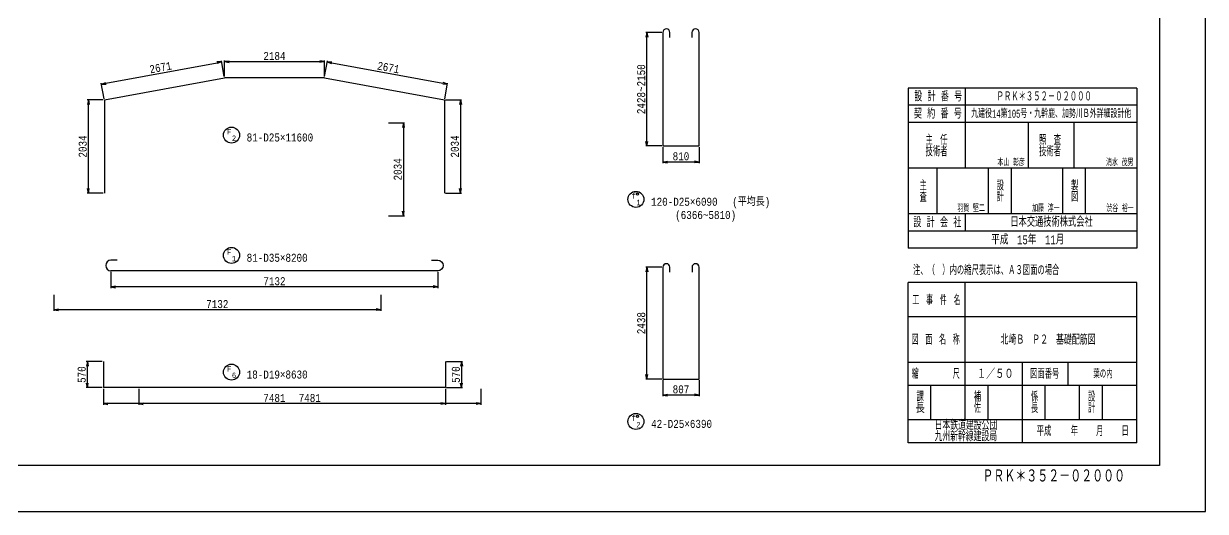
# Model space of a CAD drawing. Extents: x -2574 to 42050, y 0 to 29700.
# Drawn here: x 16210 to 42050, y 0 to 10660 of the extents above; entities that cross this region are included whole.
import ezdxf
from ezdxf.enums import TextEntityAlignment as Align

# ---------------------------------------------------------------- set-up
doc = ezdxf.new("R2010")
doc.units = 0
doc.header["$LTSCALE"] = 300
doc.header["$MEASUREMENT"] = 0
doc.layers.get('0').update_dxf_attribs({"linetype": 'CONTINUOUS'})
doc.layers.get('DEFPOINTS').update_dxf_attribs({"linetype": 'CONTINUOUS'})
for name, color, linetype in [('1002', 1, 'CONTINUOUS'), ('1006', 5, 'CONTINUOUS'), ('6', 7, 'CONTINUOUS'), ('LAYER0015', 7, 'CONTINUOUS'), ('スターラップ', 6, 'CONTINUOUS'), ('主筋', 3, 'CONTINUOUS'), ('引き出し線', 2, 'CONTINUOUS')]:
    doc.layers.add(name, color=color, linetype=linetype)
doc.styles.get("Standard").update_dxf_attribs({"font": 'monotxt.shx', "width": 0.8, "bigfont": 'extfont.shx'})
doc.dimstyles.new('DIMST1_1', dxfattribs={"dimscale": 50, "dimtxt": 4, "dimasz": 2, "dimexe": 0.5, "dimexo": 0.5, "dimgap": 0.09, "dimtad": 0, "dimdec": 0, "dimzin": 0, "dimtxsty": 'STANDARD', "dimblk": 'ARROW_1', "dimblk1": 'ARROW_1', "dimblk2": 'ARROW_1', "dimcen": 1, "dimdle": 3, "dimclrd": 1, "dimclre": 1, "dimclrt": 3, "dimazin": 3, "dimtfac": 1, "dimtdec": 4, "dimtix": 1, "dimtmove": 0, "dimatfit": 3, "dimtvp": 0.7, "dimtolj": 1, "dimtzin": 0})

# ---------------------------------------------------------------- blocks, each defined once
blk = doc.blocks.new('GROUP_1')
at = {"layer": 'LAYER0015', "color": 1, "linetype": 'CONTINUOUS'}
for p, q in [((40050, 27700), (40050, -27700)), ((40050, -27700), (-39050, -27700))]:
    blk.add_line(p, q, dxfattribs=at)
blk = doc.blocks.new('ARROW_8')
at = {"color": 0}
blk.add_line((-1, 0), (0, 0), dxfattribs=at)
blk = doc.blocks.new('ARROW_1')
at = {"color": 0}
for p, q in [((0, 0), (-1, 0.2)), ((0, 0), (-1, -0.2)), ((-1, 0), (0, 0))]:
    blk.add_line(p, q, dxfattribs=at)
blk = doc.blocks.new('*D86')
at = {"color": 2, "linetype": 'BYBLOCK'}
for p, q in [((8073, 14475), (8073, 12375)), ((8263, 14475), (8263, 12375)), ((7973, 12400), (7873, 12400)), ((8073, 12400), (8263, 12400)), ((8073, 12400), (8263, 12400)), ((8363, 12400), (8463, 12400)), ((25437, 8993), (25787, 8993)), ((25762, 8893), (25762, 7058)), ((25437, 6958), (25787, 6958))]:
    blk.add_line(p, q, dxfattribs=at)
at = {"layer": 'DEFPOINTS', "color": 0, "linetype": 'BYBLOCK'}
for p in [(8073, 14500), (8263, 14500), (8263, 12400), (25412, 8993), (25412, 6958), (25762, 6958)]:
    blk.add_point(p, dxfattribs=at)
at = {"color": 2, "linetype": 'BYBLOCK', "xscale": 100, "yscale": 100, "zscale": 100}
blk.add_blockref('ARROW_8', (8073, 12400), dxfattribs=at)
for name, p, rotation in [('ARROW_8', (8263, 12400), 180), ('ARROW_1', (25762, 8993), 90), ('ARROW_1', (25762, 6958), 270)]:
    blk.add_blockref(name, p, dxfattribs=dict(at, rotation=rotation))
at = {"color": 6, "linetype": 'BYBLOCK', "insert": (8341, 12523), "char_height": 175, "attachment_point": 5}
blk.add_mtext('\\A1;190', dxfattribs=at)
at = {"color": 6, "linetype": 'BYBLOCK', "insert": (25640, 7975), "char_height": 175, "attachment_point": 5, "rotation": 90}
blk.add_mtext('\\A1;2034', dxfattribs=at)
blk = doc.blocks.new('*D87')
at = {"color": 2, "linetype": 'BYBLOCK'}
for p, q in [((15263, 14475), (15263, 12375)), ((8363, 12400), (15163, 12400)), ((18120, 5232), (18120, 4882)), ((25268, 5232), (25268, 4882)), ((25168, 4907), (18220, 4907))]:
    blk.add_line(p, q, dxfattribs=at)
at = {"layer": 'DEFPOINTS', "color": 0, "linetype": 'BYBLOCK'}
for p in [(8263, 14500), (15263, 14500), (15263, 12400), (18120, 5257), (25268, 5257), (18120, 4907)]:
    blk.add_point(p, dxfattribs=at)
at = {"color": 2, "linetype": 'BYBLOCK', "xscale": 100, "yscale": 100, "zscale": 100, "rotation": 180}
for p in [(8263, 12400), (18120, 4907)]:
    blk.add_blockref('ARROW_1', p, dxfattribs=at)
at = {"color": 2, "linetype": 'BYBLOCK', "xscale": 100, "yscale": 100, "zscale": 100}
for p in [(15263, 12400), (25268, 4907)]:
    blk.add_blockref('ARROW_1', p, dxfattribs=at)
at = {"color": 6, "linetype": 'BYBLOCK', "char_height": 175, "attachment_point": 5}
for s, insert in [('\\A1;56 x 125 = 7 000', (11763, 12523)), ('\\A1;7132', (21694, 5029))]:
    blk.add_mtext(s, dxfattribs=dict(at, insert=insert))
blk = doc.blocks.new('*D82')
at = {"color": 2, "linetype": 'BYBLOCK'}
for p, q in [((17950, 8993), (17600, 8993)), ((17625, 7058), (17625, 8893)), ((17950, 6958), (17600, 6958))]:
    blk.add_line(p, q, dxfattribs=at)
at = {"layer": 'DEFPOINTS', "color": 0, "linetype": 'BYBLOCK'}
for p in [(17625, 8993), (17975, 8993), (17975, 6958)]:
    blk.add_point(p, dxfattribs=at)
at = {"color": 2, "linetype": 'BYBLOCK', "xscale": 100, "yscale": 100, "zscale": 100}
for p, rotation in [((17625, 8993), 90), ((17625, 6958), 270)]:
    blk.add_blockref('ARROW_1', p, dxfattribs=dict(at, rotation=rotation))
at = {"color": 6, "linetype": 'BYBLOCK', "insert": (17503, 7975), "char_height": 175, "attachment_point": 5, "rotation": 90}
blk.add_mtext('\\A1;2034', dxfattribs=at)
blk = doc.blocks.new('*D93')
at = {"color": 2, "linetype": 'BYBLOCK'}
for p, q in [((27804, 23943), (27804, 24293)), ((30268, 23943), (30268, 24293)), ((27904, 24268), (30168, 24268)), ((21371, 11286), (21307, 11630)), ((18783, 11138), (21213, 11588)), ((18744, 10800), (18680, 11144))]:
    blk.add_line(p, q, dxfattribs=at)
at = {"layer": 'DEFPOINTS', "color": 0, "linetype": 'BYBLOCK'}
for p in [(30268, 24268), (27804, 23918), (30268, 23918), (21311, 11606), (21375, 11262), (18749, 10775)]:
    blk.add_point(p, dxfattribs=at)
at = {"color": 2, "linetype": 'BYBLOCK', "xscale": 100, "yscale": 100, "zscale": 100}
for p, rotation in [((27804, 24268), 180), ((21311, 11606), 10.49147701233155), ((18685, 11119), 190.4914770123316)]:
    blk.add_blockref('ARROW_1', p, dxfattribs=dict(at, rotation=rotation))
blk.add_blockref('ARROW_1', (30268, 24268), dxfattribs=at)
at = {"color": 6, "linetype": 'BYBLOCK', "insert": (29036, 24391), "char_height": 175, "attachment_point": 5}
blk.add_mtext('\\A1;2462', dxfattribs=at)
at = {"color": 6, "linetype": 'BYBLOCK', "insert": (19976, 11483), "char_height": 175, "attachment_point": 5, "rotation": 10.4915}
blk.add_mtext('\\A1;2671', dxfattribs=at)
blk = doc.blocks.new('*D94')
at = {"color": 2, "linetype": 'BYBLOCK'}
for p, q in [((31861, 23943), (31861, 24293)), ((34325, 23943), (34325, 24293)), ((31961, 24268), (34225, 24268)), ((21375, 11287), (21375, 11637)), ((23559, 11287), (23559, 11637)), ((21475, 11612), (23459, 11612))]:
    blk.add_line(p, q, dxfattribs=at)
at = {"layer": 'DEFPOINTS', "color": 0, "linetype": 'BYBLOCK'}
for p in [(34325, 24268), (31861, 23918), (34325, 23918), (23559, 11612), (21375, 11262), (23559, 11262)]:
    blk.add_point(p, dxfattribs=at)
at = {"color": 2, "linetype": 'BYBLOCK', "xscale": 100, "yscale": 100, "zscale": 100, "rotation": 180}
for p in [(31861, 24268), (21375, 11612)]:
    blk.add_blockref('ARROW_1', p, dxfattribs=at)
at = {"color": 2, "linetype": 'BYBLOCK', "xscale": 100, "yscale": 100, "zscale": 100}
for p in [(34325, 24268), (23559, 11612)]:
    blk.add_blockref('ARROW_1', p, dxfattribs=at)
at = {"color": 6, "linetype": 'BYBLOCK', "char_height": 175, "attachment_point": 5}
for s, insert in [('\\A1;2455~1979', (33093, 24391)), ('\\A1;2184', (22467, 11734))]:
    blk.add_mtext(s, dxfattribs=dict(at, insert=insert))
blk = doc.blocks.new('*D95')
at = {"color": 2, "linetype": 'BYBLOCK'}
for p, q in [((31836, 23918), (31486, 23918)), ((31511, 18019), (31511, 23818)), ((31836, 17919), (31486, 17919)), ((23564, 11286), (23627, 11630)), ((23721, 11588), (26151, 11138)), ((26190, 10800), (26254, 11144))]:
    blk.add_line(p, q, dxfattribs=at)
at = {"layer": 'DEFPOINTS', "color": 0, "linetype": 'BYBLOCK'}
for p in [(31511, 23918), (31861, 23918), (31861, 17919), (23559, 11262), (26249, 11119), (26186, 10775)]:
    blk.add_point(p, dxfattribs=at)
at = {"color": 2, "linetype": 'BYBLOCK', "xscale": 100, "yscale": 100, "zscale": 100}
for p, rotation in [((31511, 23918), 90), ((31511, 17919), 270), ((23623, 11606), 169.5085229876684), ((26249, 11119), 349.5085229876683)]:
    blk.add_blockref('ARROW_1', p, dxfattribs=dict(at, rotation=rotation))
at = {"color": 6, "linetype": 'BYBLOCK', "char_height": 175, "attachment_point": 5}
for s, insert, rotation in [('\\A1;6000', (31388, 20918), 90), ('\\A1;2671', (24958, 11483), 349.5085)]:
    blk.add_mtext(s, dxfattribs=dict(at, insert=insert, rotation=rotation))
blk = doc.blocks.new('*D98')
at = {"color": 2, "linetype": 'BYBLOCK'}
for p, q in [((31836, 14056), (31836, 13706)), ((34300, 14056), (34300, 13706)), ((34200, 13731), (31936, 13731)), ((18727, 2679), (18727, 2329)), ((26208, 2679), (26208, 2329)), ((26108, 2354), (18827, 2354))]:
    blk.add_line(p, q, dxfattribs=at)
at = {"layer": 'DEFPOINTS', "color": 0, "linetype": 'BYBLOCK'}
for p in [(31836, 14081), (34300, 14081), (31836, 13731), (18727, 2704), (26208, 2704), (18727, 2354)]:
    blk.add_point(p, dxfattribs=at)
at = {"color": 2, "linetype": 'BYBLOCK', "xscale": 100, "yscale": 100, "zscale": 100}
for p, rotation in [((31836, 13731), 179.9999999999999), ((34300, 13731), 359.9999999999999), ((18727, 2354), 180)]:
    blk.add_blockref('ARROW_1', p, dxfattribs=dict(at, rotation=rotation))
blk.add_blockref('ARROW_1', (26208, 2354), dxfattribs=at)
at = {"color": 6, "linetype": 'BYBLOCK', "char_height": 175, "attachment_point": 5}
for s, insert in [('\\A1;2455~1979', (33068, 13854)), ('\\A1;7481', (22467, 2477))]:
    blk.add_mtext(s, dxfattribs=dict(at, insert=insert))
blk = doc.blocks.new('*D99')
at = {"color": 2, "linetype": 'BYBLOCK'}
for p, q in [((18702, 3274), (18352, 3274)), ((18377, 2804), (18377, 3174)), ((18702, 2704), (18352, 2704))]:
    blk.add_line(p, q, dxfattribs=at)
at = {"layer": 'DEFPOINTS', "color": 0, "linetype": 'BYBLOCK'}
for p in [(18377, 3274), (18727, 3274), (18727, 2704)]:
    blk.add_point(p, dxfattribs=at)
at = {"color": 2, "linetype": 'BYBLOCK', "xscale": 100, "yscale": 100, "zscale": 100}
for p, rotation in [((18377, 3274), 90), ((18377, 2704), 270)]:
    blk.add_blockref('ARROW_1', p, dxfattribs=dict(at, rotation=rotation))
at = {"color": 6, "linetype": 'BYBLOCK', "insert": (18254, 2989), "char_height": 175, "attachment_point": 5, "rotation": 90}
blk.add_mtext('\\A1;570', dxfattribs=at)
blk = doc.blocks.new('*D100')
at = {"color": 2, "linetype": 'BYBLOCK'}
for p, q in [((26233, 3274), (26583, 3274)), ((26558, 3174), (26558, 2804)), ((26233, 2704), (26583, 2704))]:
    blk.add_line(p, q, dxfattribs=at)
at = {"layer": 'DEFPOINTS', "color": 0, "linetype": 'BYBLOCK'}
for p in [(26208, 3274), (26208, 2704), (26558, 2704)]:
    blk.add_point(p, dxfattribs=at)
at = {"color": 2, "linetype": 'BYBLOCK', "xscale": 100, "yscale": 100, "zscale": 100}
for p, rotation in [((26558, 3274), 90), ((26558, 2704), 270)]:
    blk.add_blockref('ARROW_1', p, dxfattribs=dict(at, rotation=rotation))
at = {"color": 6, "linetype": 'BYBLOCK', "insert": (26435, 2989), "char_height": 175, "attachment_point": 5, "rotation": 90}
blk.add_mtext('\\A1;570', dxfattribs=at)
blk = doc.blocks.new('*D103')
at = {"color": 2, "linetype": 'BYBLOCK'}
for p, q in [((30187, 7961), (30187, 7611)), ((30979, 7961), (30979, 7611)), ((30879, 7636), (30287, 7636))]:
    blk.add_line(p, q, dxfattribs=at)
at = {"layer": 'DEFPOINTS', "color": 0, "linetype": 'BYBLOCK'}
for p in [(30187, 7986), (30979, 7986), (30187, 7636)]:
    blk.add_point(p, dxfattribs=at)
at = {"color": 2, "linetype": 'BYBLOCK', "xscale": 100, "yscale": 100, "zscale": 100, "rotation": 180}
blk.add_blockref('ARROW_1', (30187, 7636), dxfattribs=at)
at = {"color": 2, "linetype": 'BYBLOCK', "xscale": 100, "yscale": 100, "zscale": 100}
blk.add_blockref('ARROW_1', (30979, 7636), dxfattribs=at)
at = {"color": 6, "linetype": 'BYBLOCK', "insert": (30583, 7759), "char_height": 175, "attachment_point": 5}
blk.add_mtext('\\A1;810', dxfattribs=at)
blk = doc.blocks.new('*D104')
at = {"color": 2, "linetype": 'BYBLOCK'}
for p, q in [((30162, 5336), (29812, 5336)), ((29837, 2992), (29837, 5236)), ((30162, 2892), (29812, 2892))]:
    blk.add_line(p, q, dxfattribs=at)
at = {"layer": 'DEFPOINTS', "color": 0, "linetype": 'BYBLOCK'}
for p in [(29837, 5336), (30187, 5336), (30187, 2892)]:
    blk.add_point(p, dxfattribs=at)
at = {"color": 2, "linetype": 'BYBLOCK', "xscale": 100, "yscale": 100, "zscale": 100}
for p, rotation in [((29837, 5336), 90), ((29837, 2892), 270)]:
    blk.add_blockref('ARROW_1', p, dxfattribs=dict(at, rotation=rotation))
at = {"color": 6, "linetype": 'BYBLOCK', "insert": (29715, 4114), "char_height": 175, "attachment_point": 5, "rotation": 90}
blk.add_mtext('\\A1;2438', dxfattribs=at)
blk = doc.blocks.new('*D115')
at = {"color": 2, "linetype": 'BYBLOCK'}
for p, q in [((6689, 14250), (4939, 14250)), ((4964, 14350), (4964, 14450)), ((4964, 14082), (4964, 14250)), ((4964, 14082), (4964, 14250)), ((4964, 13982), (4964, 13882)), ((30187, 2867), (30187, 2517)), ((30980, 2867), (30980, 2517)), ((30880, 2542), (30287, 2542))]:
    blk.add_line(p, q, dxfattribs=at)
at = {"layer": 'DEFPOINTS', "color": 0, "linetype": 'BYBLOCK'}
for p in [(4964, 14250), (6714, 14250), (4964, 14082), (30187, 2892), (30980, 2892), (30187, 2542)]:
    blk.add_point(p, dxfattribs=at)
at = {"color": 2, "linetype": 'BYBLOCK', "xscale": 100, "yscale": 100, "zscale": 100}
for name, p, rotation in [('ARROW_8', (4964, 14250), 270), ('ARROW_8', (4964, 14082), 90), ('ARROW_1', (30187, 2542), 180)]:
    blk.add_blockref(name, p, dxfattribs=dict(at, rotation=rotation))
blk.add_blockref('ARROW_1', (30980, 2542), dxfattribs=at)
at = {"color": 6, "linetype": 'BYBLOCK', "insert": (4842, 14370), "char_height": 175, "attachment_point": 5, "rotation": 90}
blk.add_mtext('\\A1;2×81.5', dxfattribs=at)
at = {"color": 6, "linetype": 'BYBLOCK', "insert": (30584, 2665), "char_height": 175, "attachment_point": 5}
blk.add_mtext('\\A1;807', dxfattribs=at)
blk = doc.blocks.new('*D108')
at = {"color": 2, "linetype": 'BYBLOCK'}
for p, q in [((30162, 10468), (29812, 10468)), ((29837, 8086), (29837, 10368)), ((30162, 7986), (29812, 7986))]:
    blk.add_line(p, q, dxfattribs=at)
at = {"layer": 'DEFPOINTS', "color": 0, "linetype": 'BYBLOCK'}
for p in [(29837, 10468), (30187, 10468), (30187, 7986)]:
    blk.add_point(p, dxfattribs=at)
at = {"color": 2, "linetype": 'BYBLOCK', "xscale": 100, "yscale": 100, "zscale": 100}
for p, rotation in [((29837, 10468), 90), ((29837, 7986), 270)]:
    blk.add_blockref('ARROW_1', p, dxfattribs=dict(at, rotation=rotation))
at = {"color": 6, "linetype": 'BYBLOCK', "insert": (29715, 9227), "char_height": 175, "attachment_point": 5, "rotation": 90}
blk.add_mtext('\\A1;2428~2150', dxfattribs=at)

msp = doc.modelspace()

# ---------------------------------------------------------------- linework, layer by layer
at = {"layer": '1006', "color": 5, "linetype": 'CONTINUOUS'}
msp.add_lwpolyline([(0, 0), (42050, 0), (42050, 29700), (0, 29700), (0, 0)], dxfattribs=at)
at = {"layer": '6', "color": 2, "linetype": 'CONTINUOUS'}
for centre in [(20755.2, 8224.6), (29598.1, 6819.6), (20755.2, 5595.2), (20755.2, 3042.8), (29598.1, 1964.3)]:
    msp.add_circle(centre, 175, dxfattribs=at)
at = {"layer": 'LAYER0015', "color": 4, "linetype": 'CONTINUOUS'}
for p, q in [((40550, 9250), (35550, 9250)), ((35550, 9250), (35550, 5750)), ((40550, 9250), (40550, 5750)), ((40550, 5750), (35550, 5750)), ((40550, 5000), (35550, 5000)), ((35550, 1500), (35550, 5000)), ((40550, 1500), (40550, 5000)), ((40550, 1500), (35550, 1500))]:
    msp.add_line(p, q, dxfattribs=at)
at = {"layer": 'LAYER0015', "color": 7, "linetype": 'CONTINUOUS'}
for p, q in [((36800, 9250), (36800, 7500)), ((40550, 8875), (35550, 8875)), ((40550, 8500), (35550, 8500)), ((38175, 8500), (38175, 7500)), ((39175, 8500), (39175, 7500)), ((40550, 7500), (35550, 7500)), ((36175, 7500), (36175, 6500)), ((36175, 7500), (36175, 6500)), ((37300, 7500), (37300, 6500)), ((37300, 7500), (37300, 6500)), ((37800, 7500), (37800, 6500)), ((37800, 7500), (37800, 6500)), ((38925, 7500), (38925, 6500)), ((38925, 7500), (38925, 6500)), ((39425, 7500), (39425, 6500)), ((39425, 7500), (39425, 6500)), ((40550, 6500), (35550, 6500)), ((36800, 6500), (36800, 6125)), ((40550, 6125), (35550, 6125)), ((36800, 2750), (36800, 5000)), ((40550, 4250), (35550, 4250)), ((40550, 3250), (35550, 3250)), ((38050, 2750), (38050, 3250)), ((39050, 2750), (39050, 3250)), ((40550, 2750), (35550, 2750)), ((36050, 2000), (36050, 2750)), ((36800, 2000), (36800, 2750)), ((37300, 2000), (37300, 2750)), ((38050, 1500), (38050, 2750)), ((38550, 2000), (38550, 2750)), ((39300, 2000), (39300, 2750)), ((39800, 2000), (39800, 2750)), ((40550, 2000), (35550, 2000))]:
    msp.add_line(p, q, dxfattribs=at)
at = {"layer": 'スターラップ', "color": 6}
for points in [[(30342.3, 10360.8), (30342.3, 10467.8, 1), (30187.3, 10467.8), (30187.3, 7986), (30979.5, 7986), (30979.5, 10467.8, 1), (30824.5, 10467.8), (30824.5, 10360.8)], [(30342.3, 5229.2), (30342.3, 5336.2, 1), (30187.3, 5336.2), (30187.3, 2892.2), (30979.8, 2892.2), (30979.8, 5336.2, 1), (30824.8, 5336.2), (30824.8, 5229.2)]]:
    msp.add_lwpolyline(points, format="xyb", dxfattribs=at)
at = {"layer": '主筋', "color": 3, "linetype": 'CONTINUOUS'}
for p, q in [((17975.5, 8992.9), (20602, 9479.3)), ((22786, 9479.3), (20602, 9479.3)), ((22786, 9479.3), (25412.5, 8992.9)), ((17975.5, 8992.9), (17975.5, 6957.8)), ((25412.5, 8992.9), (25412.5, 6957.8)), ((25268, 5256.6), (18120, 5256.6)), ((17953.5, 3274.2), (17953.5, 2704.2)), ((25434.5, 3274.2), (25434.5, 2704.2)), ((25434.5, 2704.2), (17953.5, 2704.2))]:
    msp.add_line(p, q, dxfattribs=at)
for points in [[(18256, 5488.6), (18120, 5488.6, 1), (18120, 5256.6, 1)], [(25132, 5488.6), (25268, 5488.6, -1), (25268, 5256.6, -1)]]:
    msp.add_lwpolyline(points, format="xyb", dxfattribs=at)
at = {"layer": '引き出し線', "color": 6, "linetype": 'CONTINUOUS'}
for centre in [(29632.6, 6934.9), (29632.6, 2079.6)]:
    msp.add_circle(centre, 25, dxfattribs=at)

# ---------------------------------------------------------------- block references
at = {"linetype": 'CONTINUOUS', "xscale": 0.5, "yscale": 0.5, "zscale": 0.5}
msp.add_blockref('GROUP_1', (21025, 14850), dxfattribs=at)

# ---------------------------------------------------------------- texts
at = {"layer": '6', "color": 6, "linetype": 'CONTINUOUS', "width": 0.8}
for s, height, p in [('F', 120, (20660.4, 8238.2)), ('81-D25×11600', 175, (21087.2, 8084.6)), ('f', 120, (29503.3, 6833.2)), ('120-D25×6090', 175, (29930.1, 6679.6)), ('(平均長)', 175, (31704.3, 6679.6)), ('(6366~5810)', 175, (30456.8, 6390.3)), ('F', 120, (20660.4, 5608.8)), ('81-D35×8200', 175, (21087.2, 5455.2)), ('F', 120, (20660.4, 3056.4)), ('18-D19×8630', 175, (21087.2, 2902.8)), ('f', 120, (29503.3, 1977.9)), ('42-D25×6390', 175, (29930.1, 1824.3))]:
    msp.add_text(s, height=height, dxfattribs=at).set_placement(p)
at = {"layer": 'LAYER0015', "color": 6}
for s, height, width, p, p2 in [('設 計 番 号', 200, 0.828947, (35683.3, 8962.5), (36733.3, 8962.5)), ('ＰＲＫ＊３５２－０２０００', 200, 0.687225, (37485.6, 8962.5), (39565.6, 8962.5)), ('契 約 番 号', 200, 0.828947, (35676.2, 8587.5), (36726.2, 8587.5)), ('九建役14第105号・九幹鹿、加勢川Ｂ外詳細設計他', 175, 0.696056, (36930.3, 8603.6), (40430.3, 8603.6)), ('主\u3000任', 200, 0.72, (35930.7, 8012.5), (36410.7, 8012.5)), ('照\u3000査', 200, 0.72, (38414.2, 8012.5), (38894.2, 8012.5)), ('技術者', 200, 0.72, (35930.7, 7762.5), (36410.7, 7762.5)), ('技術者', 200, 0.72, (38414.2, 7762.5), (38894.2, 7762.5)), ('本山 彰彦', 150, 0.779221, (37502.7, 7547.9), (38102.7, 7547.9)), ('清水 茂男', 150, 0.789474, (39877.7, 7547.9), (40477.7, 7547.9)), ('主', 200, 0.857143, (35799.9, 7015.7), (35959.9, 7015.7)), ('製', 200, 0.857143, (39112.4, 7015.7), (39272.4, 7015.7)), ('査', 200, 0.857143, (35799.9, 6769), (35959.9, 6769)), ('設', 200, 0.857143, (37487.4, 7015.7), (37647.4, 7015.7)), ('計', 200, 0.857143, (37487.4, 6769), (37647.4, 6769)), ('図', 200, 0.923077, (39112.4, 6769), (39272.4, 6769)), ('羽賀 堅二', 150, 0.779221, (36627.7, 6547.9), (37227.7, 6547.9)), ('加藤 淳一', 150, 0.779221, (38261.1, 6547.9), (38861.1, 6547.9)), ('渋谷 裕一', 150, 0.789474, (39883.6, 6547.9), (40483.6, 6547.9)), ('設 計 会 社', 200, 0.828947, (35664.9, 6212.5), (36714.9, 6212.5)), ('日本交通技術株式会社', 200, 0.767045, (37786.3, 6222.4), (39586.3, 6222.4)), ('平成\u300015年\u300011月', 200, 0.740741, (37367, 5835.5), (38967, 5835.5)), ('注、（\u3000）内の縮尺表示は、Ａ３図面の場合', 200, 0.674157, (35657.2, 5165.6), (38857.2, 5165.6)), ('工\u3000事\u3000件\u3000名', 200, 0.650826, (35645, 4510.8), (36695, 4510.8)), ('図\u3000面\u3000名\u3000称', 200, 0.645492, (35628.6, 3648), (36678.6, 3648)), ('北崎Ｂ\u3000Ｐ２\u3000基礎配筋図', 200, 0.739336, (37570.1, 3648), (39650.1, 3648)), ('縮\u3000\u3000\u3000\u3000\u3000尺', 200, 0.645492, (35628.6, 2900), (36678.6, 2900)), ('１／５０', 200, 0.923077, (37055.3, 2900), (37855.3, 2900)), ('図面番号', 200, 0.705882, (38218.2, 2900), (38858.2, 2900)), ('葉の内', 175, 0.734694, (39601.8, 2912.5), (40021.8, 2912.5)), ('課', 200, 0.857143, (35734.1, 2401.3), (35894.1, 2401.3)), ('補', 200, 0.857143, (36984.1, 2401.3), (37144.1, 2401.3)), ('係', 200, 0.857143, (38234.1, 2401.3), (38394.1, 2401.3)), ('設', 200, 0.857143, (39484.1, 2401.3), (39644.1, 2401.3)), ('長', 200, 1.071429, (35714.1, 2154.6), (35914.1, 2154.6)), ('佐', 200, 0.857143, (36984.1, 2154.6), (37144.1, 2154.6)), ('長', 200, 0.857143, (38234.1, 2154.6), (38394.1, 2154.6)), ('計', 200, 0.857143, (39484.1, 2154.6), (39644.1, 2154.6)), ('日本鉄道建設公団', 190, 0.776978, (36130.2, 1782.7), (37498.2, 1782.7)), ('平成', 200, 0.75, (38362, 1650), (38682, 1650)), ('年', 200, 0.857143, (39106.8, 1650), (39266.8, 1650)), ('九州新幹線建設局', 190, 0.771429, (36128.7, 1536.5), (37496.7, 1536.5))]:
    msp.add_text(s, height=height, dxfattribs=dict(at, width=width)).set_placement(p, p2, align=Align.FIT)
for s, p, p2 in [('月', (39661.8, 1650), (39821.8, 1650)), ('日', (40216.8, 1650), (40376.8, 1650))]:
    msp.add_text(s, height=200, dxfattribs=at).set_placement(p, p2, align=Align.FIT)
at = {"layer": 'LAYER0015', "color": 4, "width": 0.687225}
msp.add_text('ＰＲＫ＊３５２－０２０００', height=300, dxfattribs=at).set_placement((37175, 625), (40295, 625), align=Align.FIT)
at = {"layer": '引き出し線', "color": 6, "linetype": 'CONTINUOUS', "width": 0.8}
for s, p in [('2', (20856.4, 8094.5)), ('1', (29699.3, 6689.5)), ('1', (20856.4, 5465)), ('6', (20856.4, 2912.7)), ('2', (29699.3, 1834.1))]:
    msp.add_text(s, height=120, dxfattribs=at).set_placement(p, align=Align.RIGHT)

# ---------------------------------------------------------------- dimensions: what is measured, and where the dimension line sits
at = {"layer": '1002', "color": 6}
for p1, p2, picture, middle, set_off in [((17975.5, 8992.9), (20602, 9479.3), '*D93', (19202.7, 9700.7), (-773.1, -1782.2)), ((20602, 9479.3), (22786, 9479.3), '*D94', (21694, 9951.8), (-773.1, -1782.2)), ((22786, 9479.3), (25412.5, 8992.9), '*D95', (24185.3, 9700.7), (-773.1, -1782.2)), ((25434.5, 2704.2), (17953.5, 2704.2), '*D98', (21694, 2476.7), (-773.1, 0)), ((17953.5, 2704.2), (17953.5, 3274.2), '*D99', (17481, 2989.2), (-773.1, 0)), ((25434.5, 3274.2), (25434.5, 2704.2), '*D100', (25662, 2989.2), (-773.1, 0))]:
    dim = msp.add_aligned_dim(p1=p1, p2=p2, distance=350, dimstyle='DIMST1_1', override={"dimtxt": 3.5, "dimsah": 1, "dimclrd": 2, "dimclre": 2, "dimclrt": 6}, dxfattribs=at)
    dim.commit()
    dim.dimension.update_dxf_attribs({"geometry": picture, "text_midpoint": middle, "insert": set_off})
for p1, p2, text, picture, middle in [((30979.8, 2892.2), (30187.3, 2892.2), '807', '*D115', (30583.5, 2664.7)), ((25412.5, 8992.9), (25412.5, 6957.8), '2034', '*D86', (25640, 7975.4)), ((25268, 5256.6), (18120, 5256.6), '7132', '*D87', (21694, 5029.1)), ((34300.5, 14081.5), (31836, 14081.5), '2455~1979', '*D98', (33068.2, 13854)), ((30187.3, 7986), (30187.3, 10467.8), '2428~2150', '*D108', (29714.8, 9226.9)), ((17975.5, 6957.8), (17975.5, 8992.9), '2034', '*D82', (17503, 7975.4)), ((30979.5, 7986), (30187.3, 7986), '810', '*D103', (30583.4, 7758.5)), ((30187.3, 2892.2), (30187.3, 5336.2), '2438', '*D104', (29714.8, 4114.2))]:
    dim = msp.add_aligned_dim(p1=p1, p2=p2, distance=350, text=text, dimstyle='DIMST1_1', override={"dimtxt": 3.5, "dimsah": 1, "dimclrd": 2, "dimclre": 2, "dimclrt": 6}, dxfattribs=at)
    dim.commit()
    dim.dimension.update_dxf_attribs({"geometry": picture, "text_midpoint": middle})
at = {"layer": '1002', "color": 3}
dim = msp.add_linear_dim(base=(4964.4, 14250), p1=(4964.4, 14082), p2=(6714.4, 14250), angle=90, text='2×81.5', dimstyle='DIMST1_1', override={"dimtxt": 3.5, "dimblk1": 'ARROW_8', "dimblk2": 'ARROW_8', "dimsah": 1, "dimclrd": 2, "dimclre": 2, "dimclrt": 6}, dxfattribs=at)
dim.commit()
dim.dimension.update_dxf_attribs({"geometry": '*D115', "text_midpoint": (4841.9, 14369.9), "dimtype": 160})
dim = msp.add_linear_dim(base=(7014.4, 11900), p1=(6824.4, 14000), p2=(7014.4, 14000), dimstyle='DIMST1_1', override={"dimtxt": 3.5, "dimblk1": 'ARROW_8', "dimblk2": 'ARROW_8', "dimsah": 1, "dimclrd": 2, "dimclre": 2, "dimclrt": 6}, dxfattribs=at)
dim.commit()
dim.dimension.update_dxf_attribs({"geometry": '*D86', "text_midpoint": (7092.7, 12022.5), "dimtype": 160, "insert": (-1248.8, -500)})
dim = msp.add_linear_dim(base=(14014.4, 11900), p1=(7014.4, 14000), p2=(14014.4, 14000), dimstyle='DIMST1_1', override={"dimtxt": 3.5, "dimsah": 1, "dimse1": 1, "dimclrd": 2, "dimclre": 2, "dimclrt": 6}, dxfattribs=at)
dim.commit()
dim.dimension.update_dxf_attribs({"geometry": '*D87', "text_midpoint": (10514.4, 12272.5), "insert": (-1248.8, -500)})

doc.saveas('drawing.dxf')
